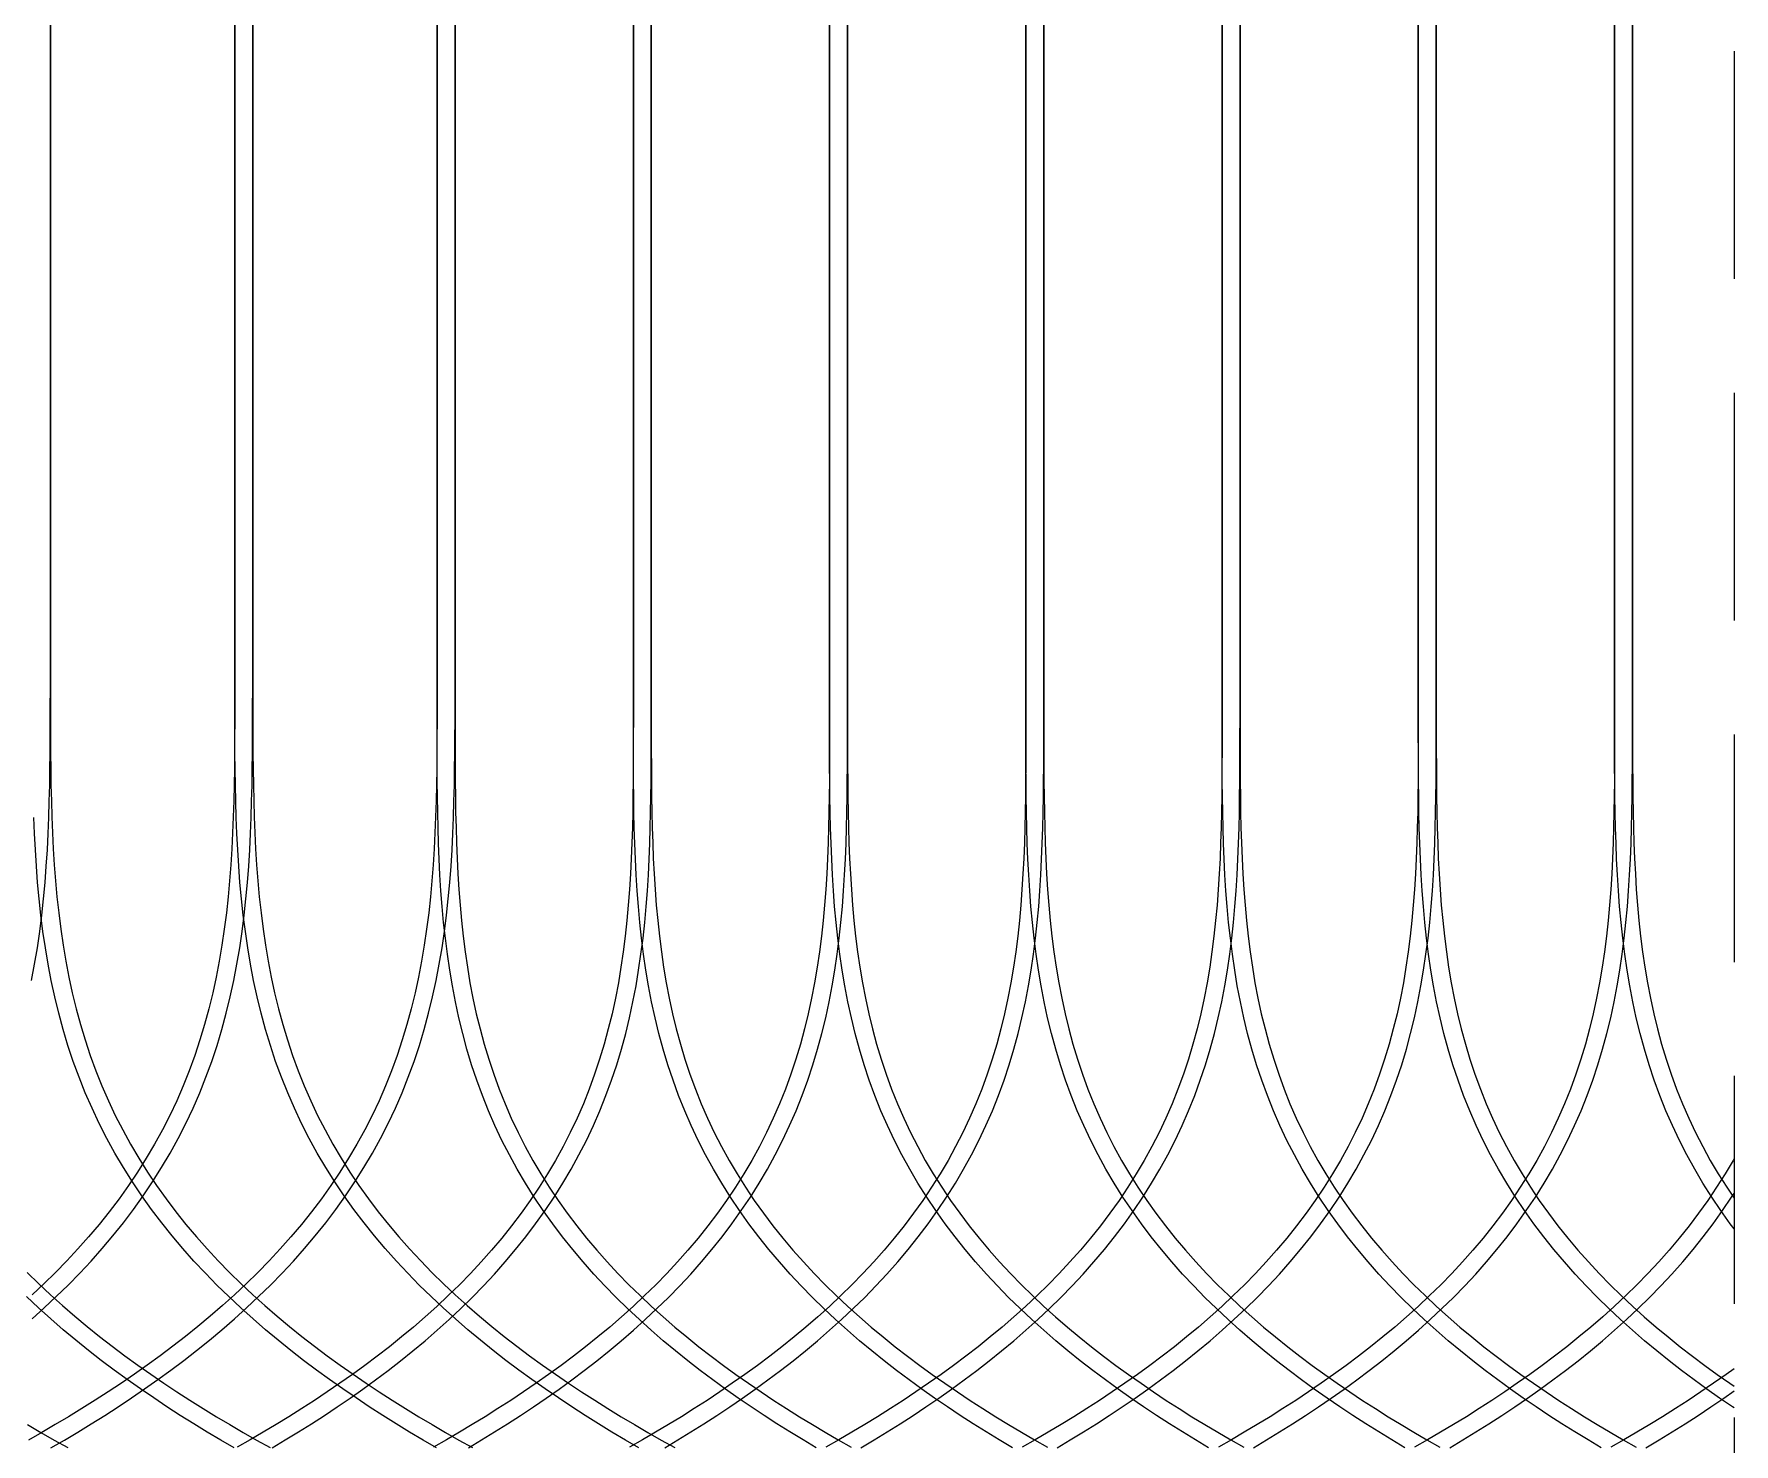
# Model space of a CAD drawing. Header units: metres. Extents: x -2 to 44.3, y -14 to 11.
# Drawn here: x 31.606 to 36.344, y 0.649 to 4.58 of the extents above; entities that cross this region are included whole.
import ezdxf

# ---------------------------------------------------------------- set-up
doc = ezdxf.new("R2010")
doc.units = ezdxf.units.M
doc.header["$LTSCALE"] = 0.05
doc.linetypes.add('DASHED', pattern=[19.05, 12.7, -6.35])
doc.layers.get('0').update_dxf_attribs({"linetype": 'DASHED'})
for name, color, linetype in [('back-layer2', 7, 'Continuous'), ('back-layer3', 7, 'Continuous'), ('front-layer2', 7, 'Continuous'), ('front-layer3', 7, 'Continuous')]:
    doc.layers.add(name, color=color, linetype=linetype)

msp = doc.modelspace()

# ---------------------------------------------------------------- linework, layer by layer
msp.add_line((36.344, 9.2951), (36.344, -1.58))
at = {"layer": 'back-layer2', "color": 3}
for points in [[(32.7291, 5.4035), (32.7291, 4.0355), (32.7291, 2.795), (32.7291, 2.7511), (32.729, 2.7072), (32.729, 2.6632), (32.7288, 2.6192), (32.7285, 2.5751), (32.728, 2.5309), (32.7273, 2.4866), (32.7262, 2.4423), (32.7249, 2.3978), (32.7231, 2.3533), (32.7208, 2.3086), (32.718, 2.2639), (32.7146, 2.2192), (32.7105, 2.1744), (32.7057, 2.1296), (32.7, 2.0848), (32.6935, 2.0401), (32.686, 1.9955), (32.6774, 1.951), (32.6678, 1.9067), (32.6571, 1.8627), (32.6452, 1.8189), (32.6321, 1.7755), (32.6178, 1.7324), (32.6022, 1.6898), (32.5854, 1.6477), (32.5673, 1.6061), (32.5479, 1.565), (32.5273, 1.5246), (32.5054, 1.4848), (32.4824, 1.4457), (32.4582, 1.4073), (32.4329, 1.3697), (32.4066, 1.3328), (32.3792, 1.2966), (32.3509, 1.2612), (32.3217, 1.2266), (32.2917, 1.1928), (32.2609, 1.1597), (32.2293, 1.1274), (32.1971, 1.0959), (32.1643, 1.0651), (32.1309, 1.035), (32.097, 1.0057), (32.0626, 0.977), (32.0279, 0.9491), (31.9927, 0.9218), (31.9572, 0.8951), (31.9214, 0.8691), (31.8854, 0.8437), (31.849, 0.8189), (31.8125, 0.7946), (31.7758, 0.7709), (31.739, 0.7477), (31.7019, 0.7251), (31.6648, 0.7029), (31.6275, 0.6812), (31.5902, 0.6599)], [(31.5984, 1.941), (31.6072, 1.9866), (31.6149, 2.0323), (31.6216, 2.0781), (31.6273, 2.1238), (31.6323, 2.1694), (31.6364, 2.215), (31.6399, 2.2605), (31.6428, 2.3058), (31.645, 2.351), (31.6468, 2.396), (31.6482, 2.4409), (31.6492, 2.4856), (31.65, 2.5302), (31.6505, 2.5746), (31.6508, 2.6189), (31.651, 2.6631), (31.651, 2.7071), (31.6511, 2.7511), (31.6511, 2.795), (31.6511, 4.0355), (31.6511, 5.3199)], [(31.6, 0.9975), (31.6341, 1.0282), (31.6677, 1.0598), (31.7007, 1.0921), (31.733, 1.1252), (31.7647, 1.1591), (31.7955, 1.1939), (31.8256, 1.2295), (31.8547, 1.2659), (31.8829, 1.3031), (31.91, 1.3412), (31.9361, 1.3801), (31.9611, 1.4197), (31.9849, 1.4601), (32.0075, 1.5012), (32.0288, 1.543), (32.0488, 1.5854), (32.0675, 1.6284), (32.0849, 1.6719), (32.101, 1.7159), (32.1158, 1.7604), (32.1293, 1.8051), (32.1415, 1.8502), (32.1526, 1.8955), (32.1624, 1.941), (32.1712, 1.9866), (32.1789, 2.0323), (32.1856, 2.0781), (32.1913, 2.1238), (32.1963, 2.1694), (32.2004, 2.215), (32.2039, 2.2605), (32.2068, 2.3058), (32.209, 2.351), (32.2108, 2.396), (32.2122, 2.4409), (32.2132, 2.4856), (32.214, 2.5302), (32.2145, 2.5746), (32.2148, 2.6189), (32.215, 2.6631), (32.215, 2.7071), (32.2151, 2.7511), (32.2151, 2.795), (32.2151, 4.0355), (32.2151, 5.3199)], [(32.1651, 5.3199), (32.1651, 4.0355), (32.1651, 2.795), (32.1651, 2.7511), (32.165, 2.7072), (32.165, 2.6632), (32.1648, 2.6192), (32.1645, 2.5751), (32.164, 2.5309), (32.1633, 2.4866), (32.1622, 2.4423), (32.1609, 2.3978), (32.1591, 2.3533), (32.1568, 2.3086), (32.154, 2.2639), (32.1506, 2.2192), (32.1465, 2.1744), (32.1417, 2.1296), (32.136, 2.0848), (32.1295, 2.0401), (32.122, 1.9955), (32.1134, 1.951), (32.1038, 1.9067), (32.0931, 1.8627), (32.0812, 1.8189), (32.0681, 1.7755), (32.0538, 1.7324), (32.0382, 1.6898), (32.0214, 1.6477), (32.0033, 1.6061), (31.9839, 1.565), (31.9633, 1.5246), (31.9414, 1.4848), (31.9184, 1.4457), (31.8942, 1.4073), (31.8689, 1.3697), (31.8426, 1.3328), (31.8152, 1.2966), (31.7869, 1.2612), (31.7577, 1.2266), (31.7277, 1.1928), (31.6969, 1.1597), (31.6653, 1.1274), (31.6331, 1.0959), (31.6003, 1.0651)]]:
    msp.add_lwpolyline(points, dxfattribs=at)
at = {"layer": 'back-layer3', "color": 8}
for points in [[(31.6525, 0.6379), (31.6902, 0.6598), (31.7278, 0.6823), (31.7653, 0.7053), (31.8027, 0.7288), (31.8399, 0.7528), (31.877, 0.7774), (31.9139, 0.8026), (31.9505, 0.8284), (31.9869, 0.8549), (32.0231, 0.882), (32.0589, 0.9098), (32.0943, 0.9383), (32.1294, 0.9675), (32.164, 0.9975), (32.1981, 1.0282), (32.2317, 1.0598), (32.2647, 1.0921), (32.297, 1.1252), (32.3287, 1.1591), (32.3595, 1.1939), (32.3896, 1.2295), (32.4187, 1.2659), (32.4469, 1.3031), (32.474, 1.3412), (32.5001, 1.3801), (32.5251, 1.4197), (32.5489, 1.4601), (32.5715, 1.5012), (32.5928, 1.543), (32.6128, 1.5854), (32.6315, 1.6284), (32.6489, 1.6719), (32.665, 1.7159), (32.6798, 1.7604), (32.6933, 1.8051), (32.7055, 1.8502), (32.7166, 1.8955), (32.7264, 1.941), (32.7352, 1.9866), (32.7429, 2.0323), (32.7496, 2.0781), (32.7553, 2.1238), (32.7603, 2.1694), (32.7644, 2.215), (32.7679, 2.2605), (32.7708, 2.3058), (32.773, 2.351), (32.7748, 2.396), (32.7762, 2.4409), (32.7772, 2.4856), (32.778, 2.5302), (32.7785, 2.5746), (32.7788, 2.6189), (32.779, 2.6631), (32.779, 2.7071), (32.7791, 2.7511), (32.7791, 2.795), (32.7791, 4.0355), (32.7791, 5.4035)], [(33.2761, 5.4035), (33.2761, 4.0355), (33.2761, 2.71), (33.2761, 2.6675), (33.276, 2.6249), (33.276, 2.5823), (33.2758, 2.5396), (33.2755, 2.4968), (33.275, 2.454), (33.2743, 2.4111), (33.2733, 2.368), (33.272, 2.3249), (33.2703, 2.2817), (33.2681, 2.2385), (33.2654, 2.1951), (33.2621, 2.1517), (33.2581, 2.1083), (33.2534, 2.0649), (33.2479, 2.0215), (33.2415, 1.9781), (33.2343, 1.9348), (33.226, 1.8917), (33.2167, 1.8488), (33.2063, 1.8061), (33.1948, 1.7636), (33.1821, 1.7215), (33.1682, 1.6798), (33.1531, 1.6384), (33.1367, 1.5976), (33.1192, 1.5572), (33.1004, 1.5175), (33.0804, 1.4783), (33.0592, 1.4397), (33.0369, 1.4018), (33.0134, 1.3646), (32.9889, 1.328), (32.9634, 1.2923), (32.9369, 1.2572), (32.9094, 1.2229), (32.8811, 1.1893), (32.852, 1.1565), (32.8221, 1.1245), (32.7915, 1.0931), (32.7603, 1.0626), (32.7284, 1.0327), (32.6961, 1.0035), (32.6632, 0.9751), (32.6299, 0.9473), (32.5962, 0.9202), (32.5621, 0.8938), (32.5277, 0.8679), (32.493, 0.8427), (32.458, 0.8181), (32.4228, 0.794), (32.3874, 0.7705), (32.3518, 0.7475), (32.316, 0.725), (32.2802, 0.703), (32.2441, 0.6815), (32.208, 0.6605), (32.1718, 0.6399)], [(32.2695, 0.6385), (32.306, 0.6603), (32.3424, 0.6825), (32.3787, 0.7053), (32.4148, 0.7286), (32.4507, 0.7525), (32.4865, 0.777), (32.5221, 0.802), (32.5574, 0.8277), (32.5924, 0.854), (32.6272, 0.881), (32.6616, 0.9086), (32.6956, 0.937), (32.7292, 0.9661), (32.7623, 0.9959), (32.7949, 1.0265), (32.8269, 1.0578), (32.8583, 1.0899), (32.889, 1.1229), (32.9189, 1.1566), (32.948, 1.1911), (32.9763, 1.2265), (33.0037, 1.2626), (33.03, 1.2996), (33.0554, 1.3373), (33.0796, 1.3758), (33.1027, 1.415), (33.1246, 1.4549), (33.1453, 1.4954), (33.1647, 1.5366), (33.1829, 1.5783), (33.1998, 1.6206), (33.2154, 1.6633), (33.2297, 1.7064), (33.2428, 1.7499), (33.2547, 1.7936), (33.2654, 1.8376), (33.275, 1.8817), (33.2835, 1.926), (33.2909, 1.9703), (33.2974, 2.0147), (33.3031, 2.059), (33.3078, 2.1033), (33.3119, 2.1475), (33.3153, 2.1917), (33.318, 2.2356), (33.3202, 2.2795), (33.322, 2.3232), (33.3233, 2.3667), (33.3243, 2.4101), (33.325, 2.4533), (33.3255, 2.4964), (33.3258, 2.5393), (33.326, 2.5821), (33.326, 2.6248), (33.3261, 2.6675), (33.3261, 2.71), (33.3261, 4.0355), (33.3261, 5.4035)], [(33.8231, 5.4035), (33.8231, 4.0355), (33.8231, 2.71), (33.8231, 2.6675), (33.823, 2.6249), (33.823, 2.5823), (33.8228, 2.5396), (33.8225, 2.4968), (33.822, 2.454), (33.8213, 2.4111), (33.8203, 2.368), (33.819, 2.3249), (33.8173, 2.2817), (33.8151, 2.2385), (33.8124, 2.1951), (33.8091, 2.1517), (33.8051, 2.1083), (33.8004, 2.0649), (33.7949, 2.0215), (33.7885, 1.9781), (33.7813, 1.9348), (33.773, 1.8917), (33.7637, 1.8488), (33.7533, 1.8061), (33.7418, 1.7636), (33.7291, 1.7215), (33.7152, 1.6798), (33.7001, 1.6384), (33.6837, 1.5976), (33.6662, 1.5572), (33.6474, 1.5175), (33.6274, 1.4783), (33.6062, 1.4397), (33.5839, 1.4018), (33.5604, 1.3646), (33.5359, 1.328), (33.5104, 1.2923), (33.4839, 1.2572), (33.4564, 1.2229), (33.4281, 1.1893), (33.399, 1.1565), (33.3691, 1.1245), (33.3385, 1.0931), (33.3073, 1.0626), (33.2754, 1.0327), (33.2431, 1.0035), (33.2102, 0.9751), (33.1769, 0.9473), (33.1432, 0.9202), (33.1091, 0.8938), (33.0747, 0.8679), (33.04, 0.8427), (33.005, 0.8181), (32.9698, 0.794), (32.9344, 0.7705), (32.8988, 0.7475), (32.863, 0.725), (32.8272, 0.703), (32.7911, 0.6815), (32.755, 0.6605), (32.7188, 0.6399)], [(32.8165, 0.6385), (32.853, 0.6603), (32.8894, 0.6825), (32.9257, 0.7053), (32.9618, 0.7286), (32.9977, 0.7525), (33.0335, 0.777), (33.0691, 0.802), (33.1044, 0.8277), (33.1394, 0.854), (33.1742, 0.881), (33.2086, 0.9086), (33.2426, 0.937), (33.2762, 0.9661), (33.3093, 0.9959), (33.3419, 1.0265), (33.3739, 1.0578), (33.4053, 1.0899), (33.436, 1.1229), (33.4659, 1.1566), (33.495, 1.1911), (33.5233, 1.2265), (33.5507, 1.2626), (33.577, 1.2996), (33.6024, 1.3373), (33.6266, 1.3758), (33.6497, 1.415), (33.6716, 1.4549), (33.6923, 1.4954), (33.7117, 1.5366), (33.7299, 1.5783), (33.7468, 1.6206), (33.7624, 1.6633), (33.7767, 1.7064), (33.7898, 1.7499), (33.8017, 1.7936), (33.8124, 1.8376), (33.822, 1.8817), (33.8305, 1.926), (33.8379, 1.9703), (33.8444, 2.0147), (33.8501, 2.059), (33.8548, 2.1033), (33.8589, 2.1475), (33.8623, 2.1917), (33.865, 2.2356), (33.8672, 2.2795), (33.869, 2.3232), (33.8703, 2.3667), (33.8713, 2.4101), (33.872, 2.4533), (33.8725, 2.4964), (33.8728, 2.5393), (33.873, 2.5821), (33.873, 2.6248), (33.8731, 2.6675), (33.8731, 2.71), (33.8731, 4.0355), (33.8731, 5.4035)], [(34.3701, 5.4035), (34.3701, 4.0355), (34.3701, 2.71), (34.3701, 2.6675), (34.37, 2.6249), (34.37, 2.5823), (34.3698, 2.5396), (34.3695, 2.4968), (34.369, 2.454), (34.3683, 2.4111), (34.3673, 2.368), (34.366, 2.3249), (34.3643, 2.2817), (34.3621, 2.2385), (34.3594, 2.1951), (34.3561, 2.1517), (34.3521, 2.1083), (34.3474, 2.0649), (34.3419, 2.0215), (34.3355, 1.9781), (34.3283, 1.9348), (34.32, 1.8917), (34.3107, 1.8488), (34.3003, 1.8061), (34.2888, 1.7636), (34.2761, 1.7215), (34.2622, 1.6798), (34.2471, 1.6384), (34.2307, 1.5976), (34.2132, 1.5572), (34.1944, 1.5175), (34.1744, 1.4783), (34.1532, 1.4397), (34.1309, 1.4018), (34.1074, 1.3646), (34.0829, 1.328), (34.0574, 1.2923), (34.0309, 1.2572), (34.0034, 1.2229), (33.9751, 1.1893), (33.946, 1.1565), (33.9161, 1.1245), (33.8855, 1.0931), (33.8543, 1.0626), (33.8224, 1.0327), (33.7901, 1.0035), (33.7572, 0.9751), (33.7239, 0.9473), (33.6902, 0.9202), (33.6561, 0.8938), (33.6217, 0.8679), (33.587, 0.8427), (33.552, 0.8181), (33.5168, 0.794), (33.4814, 0.7705), (33.4458, 0.7475), (33.41, 0.725), (33.3742, 0.703), (33.3381, 0.6815), (33.302, 0.6605), (33.2658, 0.6399)], [(33.3635, 0.6385), (33.4, 0.6603), (33.4364, 0.6825), (33.4727, 0.7053), (33.5088, 0.7286), (33.5447, 0.7525), (33.5805, 0.777), (33.6161, 0.802), (33.6514, 0.8277), (33.6864, 0.854), (33.7212, 0.881), (33.7556, 0.9086), (33.7896, 0.937), (33.8232, 0.9661), (33.8563, 0.9959), (33.8889, 1.0265), (33.9209, 1.0578), (33.9523, 1.0899), (33.983, 1.1229), (34.0129, 1.1566), (34.042, 1.1911), (34.0703, 1.2265), (34.0977, 1.2626), (34.124, 1.2996), (34.1494, 1.3373), (34.1736, 1.3758), (34.1967, 1.415), (34.2186, 1.4549), (34.2393, 1.4954), (34.2587, 1.5366), (34.2769, 1.5783), (34.2938, 1.6206), (34.3094, 1.6633), (34.3237, 1.7064), (34.3368, 1.7499), (34.3487, 1.7936), (34.3594, 1.8376), (34.369, 1.8817), (34.3775, 1.926), (34.3849, 1.9703), (34.3914, 2.0147), (34.3971, 2.059), (34.4018, 2.1033), (34.4059, 2.1475), (34.4093, 2.1917), (34.412, 2.2356), (34.4142, 2.2795), (34.416, 2.3232), (34.4173, 2.3667), (34.4183, 2.4101), (34.419, 2.4533), (34.4195, 2.4964), (34.4198, 2.5393), (34.42, 2.5821), (34.42, 2.6248), (34.4201, 2.6675), (34.4201, 2.71), (34.4201, 4.0355), (34.4201, 5.4035)], [(34.9171, 5.4035), (34.9171, 4.0355), (34.9171, 2.71), (34.9171, 2.6675), (34.917, 2.6249), (34.917, 2.5823), (34.9168, 2.5396), (34.9165, 2.4968), (34.916, 2.454), (34.9153, 2.4111), (34.9143, 2.368), (34.913, 2.3249), (34.9113, 2.2817), (34.9091, 2.2385), (34.9064, 2.1951), (34.9031, 2.1517), (34.8991, 2.1083), (34.8944, 2.0649), (34.8889, 2.0215), (34.8825, 1.9781), (34.8753, 1.9348), (34.867, 1.8917), (34.8577, 1.8488), (34.8473, 1.8061), (34.8358, 1.7636), (34.8231, 1.7215), (34.8092, 1.6798), (34.7941, 1.6384), (34.7777, 1.5976), (34.7602, 1.5572), (34.7414, 1.5175), (34.7214, 1.4783), (34.7002, 1.4397), (34.6779, 1.4018), (34.6544, 1.3646), (34.6299, 1.328), (34.6044, 1.2923), (34.5779, 1.2572), (34.5504, 1.2229), (34.5221, 1.1893), (34.493, 1.1565), (34.4631, 1.1245), (34.4325, 1.0931), (34.4013, 1.0626), (34.3694, 1.0327), (34.3371, 1.0035), (34.3042, 0.9751), (34.2709, 0.9473), (34.2372, 0.9202), (34.2031, 0.8938), (34.1687, 0.8679), (34.134, 0.8427), (34.099, 0.8181), (34.0638, 0.794), (34.0284, 0.7705), (33.9928, 0.7475), (33.957, 0.725), (33.9212, 0.703), (33.8851, 0.6815), (33.849, 0.6605), (33.8128, 0.6399)], [(33.9105, 0.6385), (33.947, 0.6603), (33.9834, 0.6825), (34.0197, 0.7053), (34.0558, 0.7286), (34.0917, 0.7525), (34.1275, 0.777), (34.1631, 0.802), (34.1984, 0.8277), (34.2334, 0.854), (34.2682, 0.881), (34.3026, 0.9086), (34.3366, 0.937), (34.3702, 0.9661), (34.4033, 0.9959), (34.4359, 1.0265), (34.4679, 1.0578), (34.4993, 1.0899), (34.53, 1.1229), (34.5599, 1.1566), (34.589, 1.1911), (34.6173, 1.2265), (34.6447, 1.2626), (34.671, 1.2996), (34.6964, 1.3373), (34.7206, 1.3758), (34.7437, 1.415), (34.7656, 1.4549), (34.7863, 1.4954), (34.8057, 1.5366), (34.8239, 1.5783), (34.8408, 1.6206), (34.8564, 1.6633), (34.8707, 1.7064), (34.8838, 1.7499), (34.8957, 1.7936), (34.9064, 1.8376), (34.916, 1.8817), (34.9245, 1.926), (34.9319, 1.9703), (34.9384, 2.0147), (34.9441, 2.059), (34.9488, 2.1033), (34.9529, 2.1475), (34.9563, 2.1917), (34.959, 2.2356), (34.9612, 2.2795), (34.963, 2.3232), (34.9643, 2.3667), (34.9653, 2.4101), (34.966, 2.4533), (34.9665, 2.4964), (34.9668, 2.5393), (34.967, 2.5821), (34.967, 2.6248), (34.9671, 2.6675), (34.9671, 2.71), (34.9671, 4.0355), (34.9671, 5.4035)], [(35.4641, 5.4035), (35.4641, 4.0355), (35.4641, 2.71), (35.4641, 2.6675), (35.464, 2.6249), (35.464, 2.5823), (35.4638, 2.5396), (35.4635, 2.4968), (35.463, 2.454), (35.4623, 2.4111), (35.4613, 2.368), (35.46, 2.3249), (35.4583, 2.2817), (35.4561, 2.2385), (35.4534, 2.1951), (35.4501, 2.1517), (35.4461, 2.1083), (35.4414, 2.0649), (35.4359, 2.0215), (35.4295, 1.9781), (35.4223, 1.9348), (35.414, 1.8917), (35.4047, 1.8488), (35.3943, 1.8061), (35.3828, 1.7636), (35.3701, 1.7215), (35.3562, 1.6798), (35.3411, 1.6384), (35.3247, 1.5976), (35.3072, 1.5572), (35.2884, 1.5175), (35.2684, 1.4783), (35.2472, 1.4397), (35.2249, 1.4018), (35.2014, 1.3646), (35.1769, 1.328), (35.1514, 1.2923), (35.1249, 1.2572), (35.0974, 1.2229), (35.0691, 1.1893), (35.04, 1.1565), (35.0101, 1.1245), (34.9795, 1.0931), (34.9483, 1.0626), (34.9164, 1.0327), (34.8841, 1.0035), (34.8512, 0.9751), (34.8179, 0.9473), (34.7842, 0.9202), (34.7501, 0.8938), (34.7157, 0.8679), (34.681, 0.8427), (34.646, 0.8181), (34.6108, 0.794), (34.5754, 0.7705), (34.5398, 0.7475), (34.504, 0.725), (34.4682, 0.703), (34.4321, 0.6815), (34.396, 0.6605), (34.3598, 0.6399)], [(34.4575, 0.6385), (34.494, 0.6603), (34.5304, 0.6825), (34.5667, 0.7053), (34.6028, 0.7286), (34.6387, 0.7525), (34.6745, 0.777), (34.7101, 0.802), (34.7454, 0.8277), (34.7804, 0.854), (34.8152, 0.881), (34.8496, 0.9086), (34.8836, 0.937), (34.9172, 0.9661), (34.9503, 0.9959), (34.9829, 1.0265), (35.0149, 1.0578), (35.0463, 1.0899), (35.077, 1.1229), (35.1069, 1.1566), (35.136, 1.1911), (35.1643, 1.2265), (35.1917, 1.2626), (35.218, 1.2996), (35.2434, 1.3373), (35.2676, 1.3758), (35.2907, 1.415), (35.3126, 1.4549), (35.3333, 1.4954), (35.3527, 1.5366), (35.3709, 1.5783), (35.3878, 1.6206), (35.4034, 1.6633), (35.4177, 1.7064), (35.4308, 1.7499), (35.4427, 1.7936), (35.4534, 1.8376), (35.463, 1.8817), (35.4715, 1.926), (35.4789, 1.9703), (35.4854, 2.0147), (35.4911, 2.059), (35.4958, 2.1033), (35.4999, 2.1475), (35.5033, 2.1917), (35.506, 2.2356), (35.5082, 2.2795), (35.51, 2.3232), (35.5113, 2.3667), (35.5123, 2.4101), (35.513, 2.4533), (35.5135, 2.4964), (35.5138, 2.5393), (35.514, 2.5821), (35.514, 2.6248), (35.5141, 2.6675), (35.5141, 2.71), (35.5141, 4.0355), (35.5141, 5.4035)], [(36.0111, 5.4035), (36.0111, 4.0355), (36.0111, 2.71), (36.0111, 2.6675), (36.011, 2.6249), (36.011, 2.5823), (36.0108, 2.5396), (36.0105, 2.4968), (36.01, 2.454), (36.0093, 2.4111), (36.0083, 2.368), (36.007, 2.3249), (36.0053, 2.2817), (36.0031, 2.2385), (36.0004, 2.1951), (35.9971, 2.1517), (35.9931, 2.1083), (35.9884, 2.0649), (35.9829, 2.0215), (35.9765, 1.9781), (35.9693, 1.9348), (35.961, 1.8917), (35.9517, 1.8488), (35.9413, 1.8061), (35.9298, 1.7636), (35.9171, 1.7215), (35.9032, 1.6798), (35.8881, 1.6384), (35.8717, 1.5976), (35.8542, 1.5572), (35.8354, 1.5175), (35.8154, 1.4783), (35.7942, 1.4397), (35.7719, 1.4018), (35.7484, 1.3646), (35.7239, 1.328), (35.6984, 1.2923), (35.6719, 1.2572), (35.6444, 1.2229), (35.6161, 1.1893), (35.587, 1.1565), (35.5571, 1.1245), (35.5265, 1.0931), (35.4953, 1.0626), (35.4634, 1.0327), (35.4311, 1.0035), (35.3982, 0.9751), (35.3649, 0.9473), (35.3312, 0.9202), (35.2971, 0.8938), (35.2627, 0.8679), (35.228, 0.8427), (35.193, 0.8181), (35.1578, 0.794), (35.1224, 0.7705), (35.0868, 0.7475), (35.051, 0.725), (35.0152, 0.703), (34.9791, 0.6815), (34.943, 0.6605), (34.9068, 0.6399)], [(35.0045, 0.6385), (35.041, 0.6603), (35.0774, 0.6825), (35.1137, 0.7053), (35.1498, 0.7286), (35.1857, 0.7525), (35.2215, 0.777), (35.2571, 0.802), (35.2924, 0.8277), (35.3274, 0.854), (35.3622, 0.881), (35.3966, 0.9086), (35.4306, 0.937), (35.4642, 0.9661), (35.4973, 0.9959), (35.5299, 1.0265), (35.5619, 1.0578), (35.5933, 1.0899), (35.624, 1.1229), (35.6539, 1.1566), (35.683, 1.1911), (35.7113, 1.2265), (35.7387, 1.2626), (35.765, 1.2996), (35.7904, 1.3373), (35.8146, 1.3758), (35.8377, 1.415), (35.8596, 1.4549), (35.8803, 1.4954), (35.8997, 1.5366), (35.9179, 1.5783), (35.9348, 1.6206), (35.9504, 1.6633), (35.9647, 1.7064), (35.9778, 1.7499), (35.9897, 1.7936), (36.0004, 1.8376), (36.01, 1.8817), (36.0185, 1.926), (36.0259, 1.9703), (36.0324, 2.0147), (36.0381, 2.059), (36.0428, 2.1033), (36.0469, 2.1475), (36.0503, 2.1917), (36.053, 2.2356), (36.0552, 2.2795), (36.057, 2.3232), (36.0583, 2.3667), (36.0593, 2.4101), (36.06, 2.4533), (36.0605, 2.4964), (36.0608, 2.5393), (36.061, 2.5821), (36.061, 2.6248), (36.0611, 2.6675), (36.0611, 2.71), (36.0611, 4.0355), (36.0611, 5.4035)], [(36.344, 1.4447), (36.3412, 1.4397), (36.3189, 1.4018), (36.2954, 1.3646), (36.2709, 1.328), (36.2454, 1.2923), (36.2189, 1.2572), (36.1914, 1.2229), (36.1631, 1.1893), (36.134, 1.1565), (36.1041, 1.1245), (36.0735, 1.0931), (36.0423, 1.0626), (36.0104, 1.0327), (35.9781, 1.0035), (35.9452, 0.9751), (35.9119, 0.9473), (35.8782, 0.9202), (35.8441, 0.8938), (35.8097, 0.8679), (35.775, 0.8427), (35.74, 0.8181), (35.7048, 0.794), (35.6694, 0.7705), (35.6338, 0.7475), (35.598, 0.725), (35.5622, 0.703), (35.5261, 0.6815), (35.49, 0.6605), (35.4538, 0.6399)], [(35.5515, 0.6385), (35.588, 0.6603), (35.6244, 0.6825), (35.6607, 0.7053), (35.6968, 0.7286), (35.7327, 0.7525), (35.7685, 0.777), (35.8041, 0.802), (35.8394, 0.8277), (35.8744, 0.854), (35.9092, 0.881), (35.9436, 0.9086), (35.9776, 0.937), (36.0112, 0.9661), (36.0443, 0.9959), (36.0769, 1.0265), (36.1089, 1.0578), (36.1403, 1.0899), (36.171, 1.1229), (36.2009, 1.1566), (36.23, 1.1911), (36.2583, 1.2265), (36.2857, 1.2626), (36.312, 1.2996), (36.3374, 1.3373), (36.344, 1.3478)], [(36.344, 0.8587), (36.322, 0.8427), (36.287, 0.8181), (36.2518, 0.794), (36.2164, 0.7705), (36.1808, 0.7475), (36.145, 0.725), (36.1092, 0.703), (36.0731, 0.6815), (36.037, 0.6605), (36.0008, 0.6399)], [(36.0985, 0.6385), (36.135, 0.6603), (36.1714, 0.6825), (36.2077, 0.7053), (36.2438, 0.7286), (36.2797, 0.7525), (36.3155, 0.777), (36.344, 0.797)]]:
    msp.add_lwpolyline(points, dxfattribs=at)
at = {"layer": 'front-layer2', "color": 3}
for points in [[(31.6511, 5.276), (31.6511, 4.0355), (31.6511, 2.7511), (31.6511, 2.7072), (31.6512, 2.6632), (31.6513, 2.6192), (31.6516, 2.5751), (31.6521, 2.5309), (31.6529, 2.4866), (31.6539, 2.4423), (31.6552, 2.3978), (31.657, 2.3533), (31.6593, 2.3086), (31.6621, 2.2639), (31.6655, 2.2192), (31.6696, 2.1744), (31.6744, 2.1296), (31.6801, 2.0848), (31.6867, 2.0401), (31.6942, 1.9955), (31.7027, 1.951), (31.7123, 1.9067), (31.723, 1.8627), (31.7349, 1.8189), (31.748, 1.7755), (31.7623, 1.7324), (31.7779, 1.6898), (31.7947, 1.6477), (31.8129, 1.6061), (31.8322, 1.565), (31.8529, 1.5246), (31.8747, 1.4848), (31.8977, 1.4457), (31.9219, 1.4073), (31.9472, 1.3697), (31.9735, 1.3328), (32.0009, 1.2966), (32.0292, 1.2612), (32.0584, 1.2266), (32.0884, 1.1928), (32.1193, 1.1597), (32.1508, 1.1274), (32.183, 1.0959), (32.2158, 1.0651), (32.2492, 1.035), (32.2831, 1.0057), (32.3175, 0.977), (32.3522, 0.9491), (32.3874, 0.9218), (32.4229, 0.8951), (32.4587, 0.8691), (32.4948, 0.8437), (32.5311, 0.8189), (32.5676, 0.7946), (32.6043, 0.7709), (32.6412, 0.7477), (32.6782, 0.7251), (32.7153, 0.7029), (32.7526, 0.6812), (32.7899, 0.6599), (32.8274, 0.6391)], [(33.2916, 0.6379), (33.2539, 0.6598), (33.2163, 0.6823), (33.1788, 0.7053), (33.1414, 0.7288), (33.1042, 0.7528), (33.0671, 0.7774), (33.0302, 0.8026), (32.9936, 0.8284), (32.9572, 0.8549), (32.9211, 0.882), (32.8853, 0.9098), (32.8498, 0.9383), (32.8147, 0.9675), (32.7801, 0.9975), (32.746, 1.0282), (32.7124, 1.0598), (32.6794, 1.0921), (32.6471, 1.1252), (32.6155, 1.1591), (32.5846, 1.1939), (32.5546, 1.2295), (32.5254, 1.2659), (32.4972, 1.3031), (32.4701, 1.3412), (32.444, 1.3801), (32.419, 1.4197), (32.3952, 1.4601), (32.3727, 1.5012), (32.3513, 1.543), (32.3313, 1.5854), (32.3126, 1.6284), (32.2952, 1.6719), (32.2791, 1.7159), (32.2643, 1.7604), (32.2508, 1.8051), (32.2386, 1.8502), (32.2275, 1.8955), (32.2177, 1.941), (32.2089, 1.9866), (32.2013, 2.0323), (32.1946, 2.0781), (32.1888, 2.1238), (32.1838, 2.1694), (32.1797, 2.215), (32.1762, 2.2605), (32.1734, 2.3058), (32.1711, 2.351), (32.1693, 2.396), (32.1679, 2.4409), (32.1669, 2.4856), (32.1661, 2.5302), (32.1656, 2.5746), (32.1653, 2.6189), (32.1652, 2.6631), (32.1651, 2.7071), (32.1651, 2.7511), (32.1651, 4.0355), (32.1651, 5.276)], [(32.2151, 5.276), (32.2151, 4.0355), (32.2151, 2.7511), (32.2151, 2.7072), (32.2152, 2.6632), (32.2153, 2.6192), (32.2156, 2.5751), (32.2161, 2.5309), (32.2169, 2.4866), (32.2179, 2.4423), (32.2192, 2.3978), (32.221, 2.3533), (32.2233, 2.3086), (32.2261, 2.2639), (32.2295, 2.2192), (32.2336, 2.1744), (32.2384, 2.1296), (32.2441, 2.0848), (32.2507, 2.0401), (32.2582, 1.9955), (32.2667, 1.951), (32.2763, 1.9067), (32.287, 1.8627), (32.2989, 1.8189), (32.312, 1.7755), (32.3263, 1.7324), (32.3419, 1.6898), (32.3587, 1.6477), (32.3769, 1.6061), (32.3962, 1.565), (32.4169, 1.5246), (32.4387, 1.4848), (32.4617, 1.4457), (32.4859, 1.4073), (32.5112, 1.3697), (32.5375, 1.3328), (32.5649, 1.2966), (32.5932, 1.2612), (32.6224, 1.2266), (32.6524, 1.1928), (32.6833, 1.1597), (32.7148, 1.1274), (32.747, 1.0959), (32.7798, 1.0651), (32.8132, 1.035), (32.8471, 1.0057), (32.8815, 0.977), (32.9162, 0.9491), (32.9514, 0.9218), (32.9869, 0.8951), (33.0227, 0.8691), (33.0588, 0.8437), (33.0951, 0.8189), (33.1316, 0.7946), (33.1683, 0.7709), (33.2052, 0.7477), (33.2422, 0.7251), (33.2793, 0.7029), (33.3166, 0.6812), (33.3539, 0.6599), (33.3914, 0.6391)], [(33.7856, 0.6385), (33.7491, 0.6603), (33.7127, 0.6825), (33.6764, 0.7053), (33.6403, 0.7286), (33.6044, 0.7525), (33.5686, 0.777), (33.533, 0.802), (33.4977, 0.8277), (33.4627, 0.854), (33.4279, 0.881), (33.3935, 0.9086), (33.3595, 0.937), (33.3259, 0.9661), (33.2928, 0.9959), (33.2602, 1.0265), (33.2282, 1.0578), (33.1969, 1.0899), (33.1662, 1.1229), (33.1362, 1.1566), (33.1071, 1.1911), (33.0788, 1.2265), (33.0514, 1.2626), (33.0251, 1.2996), (32.9998, 1.3373), (32.9755, 1.3758), (32.9524, 1.415), (32.9305, 1.4549), (32.9098, 1.4954), (32.8904, 1.5366), (32.8722, 1.5783), (32.8553, 1.6206), (32.8397, 1.6633), (32.8254, 1.7064), (32.8123, 1.7499), (32.8004, 1.7936), (32.7897, 1.8376), (32.7801, 1.8817), (32.7716, 1.926), (32.7642, 1.9703), (32.7577, 2.0147), (32.7521, 2.059), (32.7473, 2.1033), (32.7432, 2.1475), (32.7399, 2.1917), (32.7371, 2.2356), (32.7349, 2.2795), (32.7331, 2.3232), (32.7318, 2.3667), (32.7308, 2.4101), (32.7301, 2.4533), (32.7296, 2.4964), (32.7293, 2.5393), (32.7292, 2.5821), (32.7291, 2.6248), (32.7291, 2.6675), (32.7291, 4.0355), (32.7291, 5.276)], [(32.7276, 0.6379), (32.6899, 0.6598), (32.6523, 0.6823), (32.6148, 0.7053), (32.5774, 0.7288), (32.5402, 0.7528), (32.5031, 0.7774), (32.4662, 0.8026), (32.4296, 0.8284), (32.3932, 0.8549), (32.3571, 0.882), (32.3213, 0.9098), (32.2858, 0.9383), (32.2507, 0.9675), (32.2161, 0.9975), (32.182, 1.0282), (32.1484, 1.0598), (32.1154, 1.0921), (32.0831, 1.1252), (32.0515, 1.1591), (32.0206, 1.1939), (31.9906, 1.2295), (31.9614, 1.2659), (31.9332, 1.3031), (31.9061, 1.3412), (31.88, 1.3801), (31.855, 1.4197), (31.8312, 1.4601), (31.8087, 1.5012), (31.7873, 1.543), (31.7673, 1.5854), (31.7486, 1.6284), (31.7312, 1.6719), (31.7151, 1.7159), (31.7003, 1.7604), (31.6868, 1.8051), (31.6746, 1.8502), (31.6635, 1.8955), (31.6537, 1.941), (31.6449, 1.9866), (31.6373, 2.0323), (31.6306, 2.0781), (31.6248, 2.1238), (31.6198, 2.1694), (31.6157, 2.215), (31.6122, 2.2605), (31.6094, 2.3058), (31.6071, 2.351), (31.6053, 2.396)], [(31.5868, 1.1274), (31.619, 1.0959), (31.6518, 1.0651), (31.6852, 1.035), (31.7191, 1.0057), (31.7535, 0.977), (31.7882, 0.9491), (31.8234, 0.9218), (31.8589, 0.8951), (31.8947, 0.8691), (31.9308, 0.8437), (31.9671, 0.8189), (32.0036, 0.7946), (32.0403, 0.7709), (32.0772, 0.7477), (32.1142, 0.7251), (32.1513, 0.7029), (32.1886, 0.6812), (32.2259, 0.6599), (32.2634, 0.6391)], [(32.1636, 0.6379), (32.1259, 0.6598), (32.0883, 0.6823), (32.0508, 0.7053), (32.0134, 0.7288), (31.9762, 0.7528), (31.9391, 0.7774), (31.9022, 0.8026), (31.8656, 0.8284), (31.8292, 0.8549), (31.7931, 0.882), (31.7573, 0.9098), (31.7218, 0.9383), (31.6867, 0.9675), (31.6521, 0.9975), (31.618, 1.0282), (31.5844, 1.0598)], [(31.5873, 0.7029), (31.6246, 0.6812), (31.6619, 0.6599), (31.6994, 0.6391)]]:
    msp.add_lwpolyline(points, dxfattribs=at)
at = {"layer": 'front-layer3', "color": 8}
for points in [[(34.3326, 0.6385), (34.2961, 0.6603), (34.2597, 0.6825), (34.2234, 0.7053), (34.1873, 0.7286), (34.1514, 0.7525), (34.1156, 0.777), (34.08, 0.802), (34.0447, 0.8277), (34.0097, 0.854), (33.9749, 0.881), (33.9405, 0.9086), (33.9065, 0.937), (33.8729, 0.9661), (33.8398, 0.9959), (33.8072, 1.0265), (33.7752, 1.0578), (33.7439, 1.0899), (33.7132, 1.1229), (33.6832, 1.1566), (33.6541, 1.1911), (33.6258, 1.2265), (33.5984, 1.2626), (33.5721, 1.2996), (33.5468, 1.3373), (33.5225, 1.3758), (33.4994, 1.415), (33.4775, 1.4549), (33.4568, 1.4954), (33.4374, 1.5366), (33.4192, 1.5783), (33.4023, 1.6206), (33.3867, 1.6633), (33.3724, 1.7064), (33.3593, 1.7499), (33.3474, 1.7936), (33.3367, 1.8376), (33.3271, 1.8817), (33.3186, 1.926), (33.3112, 1.9703), (33.3047, 2.0147), (33.2991, 2.059), (33.2943, 2.1033), (33.2902, 2.1475), (33.2869, 2.1917), (33.2841, 2.2356), (33.2819, 2.2795), (33.2801, 2.3232), (33.2788, 2.3667), (33.2778, 2.4101), (33.2771, 2.4533), (33.2766, 2.4964), (33.2763, 2.5393), (33.2762, 2.5821), (33.2761, 2.6248), (33.2761, 2.6675), (33.2761, 4.0355), (33.2761, 5.361)], [(33.3261, 5.361), (33.3261, 4.0355), (33.3261, 2.6675), (33.3261, 2.6249), (33.3262, 2.5823), (33.3263, 2.5396), (33.3266, 2.4968), (33.3271, 2.454), (33.3278, 2.4111), (33.3288, 2.368), (33.3301, 2.3249), (33.3318, 2.2817), (33.334, 2.2385), (33.3367, 2.1951), (33.3401, 2.1517), (33.344, 2.1083), (33.3487, 2.0649), (33.3542, 2.0215), (33.3606, 1.9781), (33.3678, 1.9348), (33.3761, 1.8917), (33.3854, 1.8488), (33.3958, 1.8061), (33.4073, 1.7636), (33.42, 1.7215), (33.4339, 1.6798), (33.449, 1.6384), (33.4654, 1.5976), (33.4829, 1.5572), (33.5017, 1.5175), (33.5217, 1.4783), (33.5429, 1.4397), (33.5652, 1.4018), (33.5887, 1.3646), (33.6132, 1.328), (33.6387, 1.2923), (33.6653, 1.2572), (33.6927, 1.2229), (33.721, 1.1893), (33.7501, 1.1565), (33.78, 1.1245), (33.8106, 1.0931), (33.8418, 1.0626), (33.8737, 1.0327), (33.906, 1.0035), (33.9389, 0.9751), (33.9722, 0.9473), (34.0059, 0.9202), (34.04, 0.8938), (34.0744, 0.8679), (34.1091, 0.8427), (34.1441, 0.8181), (34.1793, 0.794), (34.2147, 0.7705), (34.2503, 0.7475), (34.2861, 0.725), (34.322, 0.703), (34.358, 0.6815), (34.3941, 0.6605), (34.4303, 0.6399)], [(34.8796, 0.6385), (34.8431, 0.6603), (34.8067, 0.6825), (34.7704, 0.7053), (34.7343, 0.7286), (34.6984, 0.7525), (34.6626, 0.777), (34.627, 0.802), (34.5917, 0.8277), (34.5567, 0.854), (34.5219, 0.881), (34.4875, 0.9086), (34.4535, 0.937), (34.4199, 0.9661), (34.3868, 0.9959), (34.3542, 1.0265), (34.3222, 1.0578), (34.2909, 1.0899), (34.2602, 1.1229), (34.2302, 1.1566), (34.2011, 1.1911), (34.1728, 1.2265), (34.1454, 1.2626), (34.1191, 1.2996), (34.0938, 1.3373), (34.0695, 1.3758), (34.0464, 1.415), (34.0245, 1.4549), (34.0038, 1.4954), (33.9844, 1.5366), (33.9662, 1.5783), (33.9493, 1.6206), (33.9337, 1.6633), (33.9194, 1.7064), (33.9063, 1.7499), (33.8944, 1.7936), (33.8837, 1.8376), (33.8741, 1.8817), (33.8656, 1.926), (33.8582, 1.9703), (33.8517, 2.0147), (33.8461, 2.059), (33.8413, 2.1033), (33.8372, 2.1475), (33.8339, 2.1917), (33.8311, 2.2356), (33.8289, 2.2795), (33.8271, 2.3232), (33.8258, 2.3667), (33.8248, 2.4101), (33.8241, 2.4533), (33.8236, 2.4964), (33.8233, 2.5393), (33.8232, 2.5821), (33.8231, 2.6248), (33.8231, 2.6675), (33.8231, 4.0355), (33.8231, 5.361)], [(33.8731, 5.361), (33.8731, 4.0355), (33.8731, 2.6675), (33.8731, 2.6249), (33.8732, 2.5823), (33.8733, 2.5396), (33.8736, 2.4968), (33.8741, 2.454), (33.8748, 2.4111), (33.8758, 2.368), (33.8771, 2.3249), (33.8788, 2.2817), (33.881, 2.2385), (33.8837, 2.1951), (33.8871, 2.1517), (33.891, 2.1083), (33.8957, 2.0649), (33.9012, 2.0215), (33.9076, 1.9781), (33.9148, 1.9348), (33.9231, 1.8917), (33.9324, 1.8488), (33.9428, 1.8061), (33.9543, 1.7636), (33.967, 1.7215), (33.9809, 1.6798), (33.996, 1.6384), (34.0124, 1.5976), (34.0299, 1.5572), (34.0487, 1.5175), (34.0687, 1.4783), (34.0899, 1.4397), (34.1122, 1.4018), (34.1357, 1.3646), (34.1602, 1.328), (34.1857, 1.2923), (34.2123, 1.2572), (34.2397, 1.2229), (34.268, 1.1893), (34.2971, 1.1565), (34.327, 1.1245), (34.3576, 1.0931), (34.3888, 1.0626), (34.4207, 1.0327), (34.453, 1.0035), (34.4859, 0.9751), (34.5192, 0.9473), (34.5529, 0.9202), (34.587, 0.8938), (34.6214, 0.8679), (34.6561, 0.8427), (34.6911, 0.8181), (34.7263, 0.794), (34.7617, 0.7705), (34.7973, 0.7475), (34.8331, 0.725), (34.869, 0.703), (34.905, 0.6815), (34.9411, 0.6605), (34.9773, 0.6399)], [(35.4266, 0.6385), (35.3901, 0.6603), (35.3537, 0.6825), (35.3174, 0.7053), (35.2813, 0.7286), (35.2454, 0.7525), (35.2096, 0.777), (35.174, 0.802), (35.1387, 0.8277), (35.1037, 0.854), (35.0689, 0.881), (35.0345, 0.9086), (35.0005, 0.937), (34.9669, 0.9661), (34.9338, 0.9959), (34.9012, 1.0265), (34.8692, 1.0578), (34.8379, 1.0899), (34.8072, 1.1229), (34.7772, 1.1566), (34.7481, 1.1911), (34.7198, 1.2265), (34.6924, 1.2626), (34.6661, 1.2996), (34.6408, 1.3373), (34.6165, 1.3758), (34.5934, 1.415), (34.5715, 1.4549), (34.5508, 1.4954), (34.5314, 1.5366), (34.5132, 1.5783), (34.4963, 1.6206), (34.4807, 1.6633), (34.4664, 1.7064), (34.4533, 1.7499), (34.4414, 1.7936), (34.4307, 1.8376), (34.4211, 1.8817), (34.4126, 1.926), (34.4052, 1.9703), (34.3987, 2.0147), (34.3931, 2.059), (34.3883, 2.1033), (34.3842, 2.1475), (34.3809, 2.1917), (34.3781, 2.2356), (34.3759, 2.2795), (34.3741, 2.3232), (34.3728, 2.3667), (34.3718, 2.4101), (34.3711, 2.4533), (34.3706, 2.4964), (34.3703, 2.5393), (34.3702, 2.5821), (34.3701, 2.6248), (34.3701, 2.6675), (34.3701, 4.0355), (34.3701, 5.361)], [(34.4201, 5.361), (34.4201, 4.0355), (34.4201, 2.6675), (34.4201, 2.6249), (34.4202, 2.5823), (34.4203, 2.5396), (34.4206, 2.4968), (34.4211, 2.454), (34.4218, 2.4111), (34.4228, 2.368), (34.4241, 2.3249), (34.4258, 2.2817), (34.428, 2.2385), (34.4307, 2.1951), (34.4341, 2.1517), (34.438, 2.1083), (34.4427, 2.0649), (34.4482, 2.0215), (34.4546, 1.9781), (34.4618, 1.9348), (34.4701, 1.8917), (34.4794, 1.8488), (34.4898, 1.8061), (34.5013, 1.7636), (34.514, 1.7215), (34.5279, 1.6798), (34.543, 1.6384), (34.5594, 1.5976), (34.5769, 1.5572), (34.5957, 1.5175), (34.6157, 1.4783), (34.6369, 1.4397), (34.6592, 1.4018), (34.6827, 1.3646), (34.7072, 1.328), (34.7327, 1.2923), (34.7593, 1.2572), (34.7867, 1.2229), (34.815, 1.1893), (34.8441, 1.1565), (34.874, 1.1245), (34.9046, 1.0931), (34.9358, 1.0626), (34.9677, 1.0327), (35, 1.0035), (35.0329, 0.9751), (35.0662, 0.9473), (35.0999, 0.9202), (35.134, 0.8938), (35.1684, 0.8679), (35.2031, 0.8427), (35.2381, 0.8181), (35.2733, 0.794), (35.3087, 0.7705), (35.3443, 0.7475), (35.3801, 0.725), (35.416, 0.703), (35.452, 0.6815), (35.4881, 0.6605), (35.5243, 0.6399)], [(35.9736, 0.6385), (35.9371, 0.6603), (35.9007, 0.6825), (35.8644, 0.7053), (35.8283, 0.7286), (35.7924, 0.7525), (35.7566, 0.777), (35.721, 0.802), (35.6857, 0.8277), (35.6507, 0.854), (35.6159, 0.881), (35.5815, 0.9086), (35.5475, 0.937), (35.5139, 0.9661), (35.4808, 0.9959), (35.4482, 1.0265), (35.4162, 1.0578), (35.3849, 1.0899), (35.3542, 1.1229), (35.3242, 1.1566), (35.2951, 1.1911), (35.2668, 1.2265), (35.2394, 1.2626), (35.2131, 1.2996), (35.1878, 1.3373), (35.1635, 1.3758), (35.1404, 1.415), (35.1185, 1.4549), (35.0978, 1.4954), (35.0784, 1.5366), (35.0602, 1.5783), (35.0433, 1.6206), (35.0277, 1.6633), (35.0134, 1.7064), (35.0003, 1.7499), (34.9884, 1.7936), (34.9777, 1.8376), (34.9681, 1.8817), (34.9596, 1.926), (34.9522, 1.9703), (34.9457, 2.0147), (34.9401, 2.059), (34.9353, 2.1033), (34.9312, 2.1475), (34.9279, 2.1917), (34.9251, 2.2356), (34.9229, 2.2795), (34.9211, 2.3232), (34.9198, 2.3667), (34.9188, 2.4101), (34.9181, 2.4533), (34.9176, 2.4964), (34.9173, 2.5393), (34.9172, 2.5821), (34.9171, 2.6248), (34.9171, 2.6675), (34.9171, 4.0355), (34.9171, 5.361)], [(34.9671, 5.361), (34.9671, 4.0355), (34.9671, 2.6675), (34.9671, 2.6249), (34.9672, 2.5823), (34.9673, 2.5396), (34.9676, 2.4968), (34.9681, 2.454), (34.9688, 2.4111), (34.9698, 2.368), (34.9711, 2.3249), (34.9728, 2.2817), (34.975, 2.2385), (34.9777, 2.1951), (34.9811, 2.1517), (34.985, 2.1083), (34.9897, 2.0649), (34.9952, 2.0215), (35.0016, 1.9781), (35.0088, 1.9348), (35.0171, 1.8917), (35.0264, 1.8488), (35.0368, 1.8061), (35.0483, 1.7636), (35.061, 1.7215), (35.0749, 1.6798), (35.09, 1.6384), (35.1064, 1.5976), (35.1239, 1.5572), (35.1427, 1.5175), (35.1627, 1.4783), (35.1839, 1.4397), (35.2062, 1.4018), (35.2297, 1.3646), (35.2542, 1.328), (35.2797, 1.2923), (35.3063, 1.2572), (35.3337, 1.2229), (35.362, 1.1893), (35.3911, 1.1565), (35.421, 1.1245), (35.4516, 1.0931), (35.4828, 1.0626), (35.5147, 1.0327), (35.547, 1.0035), (35.5799, 0.9751), (35.6132, 0.9473), (35.6469, 0.9202), (35.681, 0.8938), (35.7154, 0.8679), (35.7501, 0.8427), (35.7851, 0.8181), (35.8203, 0.794), (35.8557, 0.7705), (35.8913, 0.7475), (35.9271, 0.725), (35.963, 0.703), (35.999, 0.6815), (36.0351, 0.6605), (36.0713, 0.6399)], [(36.344, 0.7495), (36.3394, 0.7525), (36.3036, 0.777), (36.268, 0.802), (36.2327, 0.8277), (36.1977, 0.854), (36.1629, 0.881), (36.1285, 0.9086), (36.0945, 0.937), (36.0609, 0.9661), (36.0278, 0.9959), (35.9952, 1.0265), (35.9632, 1.0578), (35.9319, 1.0899), (35.9012, 1.1229), (35.8712, 1.1566), (35.8421, 1.1911), (35.8138, 1.2265), (35.7864, 1.2626), (35.7601, 1.2996), (35.7348, 1.3373), (35.7105, 1.3758), (35.6874, 1.415), (35.6655, 1.4549), (35.6448, 1.4954), (35.6254, 1.5366), (35.6072, 1.5783), (35.5903, 1.6206), (35.5747, 1.6633), (35.5604, 1.7064), (35.5473, 1.7499), (35.5354, 1.7936), (35.5247, 1.8376), (35.5151, 1.8817), (35.5066, 1.926), (35.4992, 1.9703), (35.4927, 2.0147), (35.4871, 2.059), (35.4823, 2.1033), (35.4782, 2.1475), (35.4749, 2.1917), (35.4721, 2.2356), (35.4699, 2.2795), (35.4681, 2.3232), (35.4668, 2.3667), (35.4658, 2.4101), (35.4651, 2.4533), (35.4646, 2.4964), (35.4643, 2.5393), (35.4642, 2.5821), (35.4641, 2.6248), (35.4641, 2.6675), (35.4641, 4.0355), (35.4641, 5.361)], [(35.5141, 5.361), (35.5141, 4.0355), (35.5141, 2.6675), (35.5141, 2.6249), (35.5142, 2.5823), (35.5143, 2.5396), (35.5146, 2.4968), (35.5151, 2.454), (35.5158, 2.4111), (35.5168, 2.368), (35.5181, 2.3249), (35.5198, 2.2817), (35.522, 2.2385), (35.5247, 2.1951), (35.5281, 2.1517), (35.532, 2.1083), (35.5367, 2.0649), (35.5422, 2.0215), (35.5486, 1.9781), (35.5558, 1.9348), (35.5641, 1.8917), (35.5734, 1.8488), (35.5838, 1.8061), (35.5953, 1.7636), (35.608, 1.7215), (35.6219, 1.6798), (35.637, 1.6384), (35.6534, 1.5976), (35.6709, 1.5572), (35.6897, 1.5175), (35.7097, 1.4783), (35.7309, 1.4397), (35.7532, 1.4018), (35.7767, 1.3646), (35.8012, 1.328), (35.8267, 1.2923), (35.8533, 1.2572), (35.8807, 1.2229), (35.909, 1.1893), (35.9381, 1.1565), (35.968, 1.1245), (35.9986, 1.0931), (36.0298, 1.0626), (36.0617, 1.0327), (36.094, 1.0035), (36.1269, 0.9751), (36.1602, 0.9473), (36.1939, 0.9202), (36.228, 0.8938), (36.2624, 0.8679), (36.2971, 0.8427), (36.3321, 0.8181), (36.344, 0.81)], [(36.344, 1.2487), (36.3334, 1.2626), (36.3071, 1.2996), (36.2818, 1.3373), (36.2575, 1.3758), (36.2344, 1.415), (36.2125, 1.4549), (36.1918, 1.4954), (36.1724, 1.5366), (36.1542, 1.5783), (36.1373, 1.6206), (36.1217, 1.6633), (36.1074, 1.7064), (36.0943, 1.7499), (36.0824, 1.7936), (36.0717, 1.8376), (36.0621, 1.8817), (36.0536, 1.926), (36.0462, 1.9703), (36.0397, 2.0147), (36.0341, 2.059), (36.0293, 2.1033), (36.0252, 2.1475), (36.0219, 2.1917), (36.0191, 2.2356), (36.0169, 2.2795), (36.0151, 2.3232), (36.0138, 2.3667), (36.0128, 2.4101), (36.0121, 2.4533), (36.0116, 2.4964), (36.0113, 2.5393), (36.0112, 2.5821), (36.0111, 2.6248), (36.0111, 2.6675), (36.0111, 4.0355), (36.0111, 5.361)], [(36.0611, 5.361), (36.0611, 4.0355), (36.0611, 2.6675), (36.0611, 2.6249), (36.0612, 2.5823), (36.0613, 2.5396), (36.0616, 2.4968), (36.0621, 2.454), (36.0628, 2.4111), (36.0638, 2.368), (36.0651, 2.3249), (36.0668, 2.2817), (36.069, 2.2385), (36.0717, 2.1951), (36.0751, 2.1517), (36.079, 2.1083), (36.0837, 2.0649), (36.0892, 2.0215), (36.0956, 1.9781), (36.1028, 1.9348), (36.1111, 1.8917), (36.1204, 1.8488), (36.1308, 1.8061), (36.1423, 1.7636), (36.155, 1.7215), (36.1689, 1.6798), (36.184, 1.6384), (36.2004, 1.5976), (36.2179, 1.5572), (36.2367, 1.5175), (36.2567, 1.4783), (36.2779, 1.4397), (36.3002, 1.4018), (36.3237, 1.3646), (36.344, 1.3343)], [(32.7791, 5.276), (32.7791, 4.0355), (32.7791, 2.6675), (32.7791, 2.6249), (32.7792, 2.5823), (32.7793, 2.5396), (32.7796, 2.4968), (32.7801, 2.454), (32.7808, 2.4111), (32.7818, 2.368), (32.7831, 2.3249), (32.7848, 2.2817), (32.787, 2.2385), (32.7897, 2.1951), (32.7931, 2.1517), (32.797, 2.1083), (32.8017, 2.0649), (32.8072, 2.0215), (32.8136, 1.9781), (32.8208, 1.9348), (32.8291, 1.8917), (32.8384, 1.8488), (32.8488, 1.8061), (32.8603, 1.7636), (32.873, 1.7215), (32.8869, 1.6798), (32.902, 1.6384), (32.9184, 1.5976), (32.9359, 1.5572), (32.9547, 1.5175), (32.9747, 1.4783), (32.9959, 1.4397), (33.0182, 1.4018), (33.0417, 1.3646), (33.0662, 1.328), (33.0917, 1.2923), (33.1183, 1.2572), (33.1457, 1.2229), (33.174, 1.1893), (33.2031, 1.1565), (33.233, 1.1245), (33.2636, 1.0931), (33.2948, 1.0626), (33.3267, 1.0327), (33.359, 1.0035), (33.3919, 0.9751), (33.4252, 0.9473), (33.4589, 0.9202), (33.493, 0.8938), (33.5274, 0.8679), (33.5621, 0.8427), (33.5971, 0.8181), (33.6323, 0.794), (33.6677, 0.7705), (33.7033, 0.7475), (33.7391, 0.725), (33.775, 0.703), (33.811, 0.6815), (33.8471, 0.6605), (33.8833, 0.6399)]]:
    msp.add_lwpolyline(points, dxfattribs=at)

doc.saveas('drawing.dxf')
